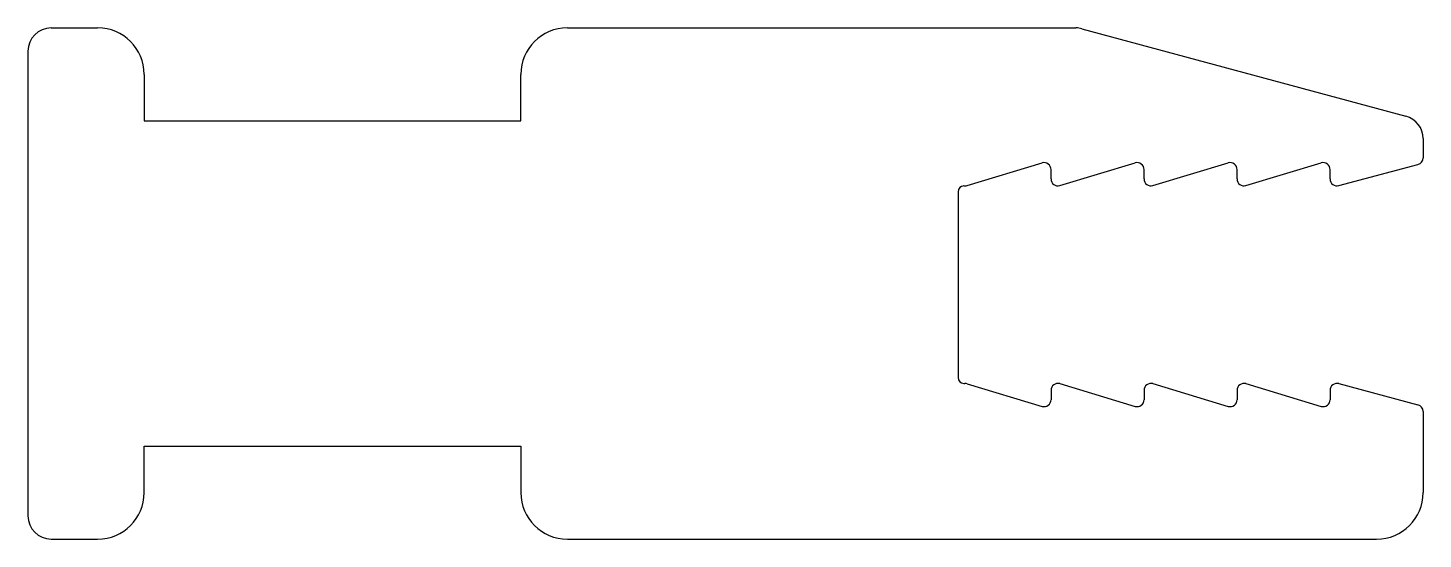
# Model space of a CAD drawing. Extents: x 1926.5 to 1986.5, y 1872.2 to 1894.2.
import ezdxf

# ---------------------------------------------------------------- set-up
doc = ezdxf.new("R2010")
doc.units = 0
doc.layers.get('0').update_dxf_attribs({"linetype": 'CONTINUOUS'})

msp = doc.modelspace()

# ---------------------------------------------------------------- linework, layer by layer
for p, q in [((1927.46, 1894.24), (1929.46, 1894.24)), ((1949.66, 1894.24), (1971.527, 1894.24)), ((1971.788, 1894.205), (1985.721, 1890.44)), ((1926.46, 1893.24), (1926.46, 1873.24)), ((1931.46, 1892.24), (1931.46, 1890.24)), ((1947.66, 1890.24), (1947.66, 1892.24)), ((1931.46, 1890.24), (1947.66, 1890.24)), ((1986.46, 1889.474), (1986.46, 1888.651)), ((1966.846, 1887.453), (1970.082, 1888.43)), ((1970.838, 1887.45), (1974.082, 1888.43)), ((1974.838, 1887.45), (1978.082, 1888.43)), ((1978.838, 1887.45), (1982.082, 1888.43)), ((1982.838, 1887.45), (1986.238, 1888.361)), ((1970.46, 1887.74), (1970.46, 1888.14)), ((1974.46, 1887.74), (1974.46, 1888.14)), ((1978.46, 1887.74), (1978.46, 1888.14)), ((1982.46, 1887.74), (1982.46, 1888.14)), ((1966.46, 1887.19), (1966.46, 1879.19)), ((1966.71, 1887.44), (1966.759, 1887.44)), ((1966.71, 1878.94), (1966.759, 1878.94)), ((1966.846, 1878.927), (1970.082, 1877.95)), ((1970.46, 1878.64), (1970.46, 1878.24)), ((1970.838, 1878.93), (1974.082, 1877.95)), ((1974.46, 1878.64), (1974.46, 1878.24)), ((1974.838, 1878.93), (1978.082, 1877.95)), ((1978.46, 1878.64), (1978.46, 1878.24)), ((1978.838, 1878.93), (1982.082, 1877.95)), ((1982.46, 1878.64), (1982.46, 1878.24)), ((1982.838, 1878.93), (1986.238, 1878.019)), ((1986.46, 1877.729), (1986.46, 1874.24)), ((1931.46, 1874.24), (1931.46, 1876.24)), ((1931.46, 1876.24), (1947.66, 1876.24)), ((1947.66, 1876.24), (1947.66, 1874.24)), ((1927.46, 1872.24), (1929.46, 1872.24)), ((1949.66, 1872.24), (1984.46, 1872.24))]:
    msp.add_line(p, q)
for centre, radius, start, end in [((1927.46, 1893.24), 1, 90, 180), ((1929.46, 1892.24), 2, 0, 90), ((1949.66, 1892.24), 2, 90, 180), ((1971.527, 1893.24), 1, 74.87599, 90), ((1985.46, 1889.474), 1, 0, 74.87599), ((1970.16, 1888.14), 0.3, 0, 105), ((1974.16, 1888.14), 0.3, 0, 105), ((1978.16, 1888.14), 0.3, 0, 105), ((1982.16, 1888.14), 0.3, 0, 105), ((1986.16, 1888.651), 0.3, 285, 360), ((1970.76, 1887.74), 0.3, 180, 285), ((1974.76, 1887.74), 0.3, 180, 285), ((1978.76, 1887.74), 0.3, 180, 285), ((1982.76, 1887.74), 0.3, 180, 285), ((1966.71, 1887.19), 0.25, 90, 180), ((1966.759, 1887.74), 0.3, 270, 286.79871), ((1966.71, 1879.19), 0.25, 180, 270), ((1966.759, 1878.64), 0.3, 73.20129, 90), ((1970.76, 1878.64), 0.3, 75, 180), ((1974.76, 1878.64), 0.3, 75, 180), ((1978.76, 1878.64), 0.3, 75, 180), ((1982.76, 1878.64), 0.3, 75, 180), ((1970.16, 1878.24), 0.3, 255, 360), ((1974.16, 1878.24), 0.3, 255, 360), ((1978.16, 1878.24), 0.3, 255, 360), ((1982.16, 1878.24), 0.3, 255, 0), ((1986.16, 1877.729), 0.3, 0, 75), ((1929.46, 1874.24), 2, 270, 0), ((1949.66, 1874.24), 2, 180, 270), ((1984.46, 1874.24), 2, 270, 0), ((1927.46, 1873.24), 1, 180, 270)]:
    msp.add_arc(centre, radius, start, end)

doc.saveas('drawing.dxf')
